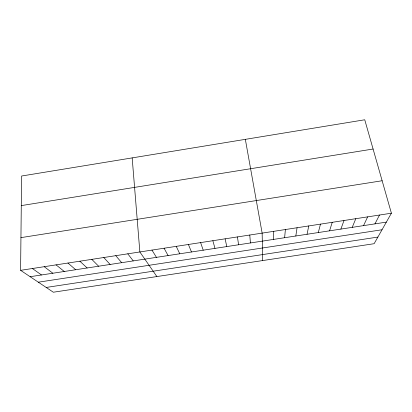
<?xml version="1.0" encoding="UTF-8"?>
<svg xmlns="http://www.w3.org/2000/svg" width="412" height="412" viewBox="0 0 412 412"><rect width="100%" height="100%" fill="white"/><g stroke="black" fill="none" stroke-linecap="round" stroke-linejoin="round"><path stroke-width="0.62" d="M20.6 270.334L21.589 176.022L364.744 119.779L391.4 213.205L374.127 243.703L53.333 292.221L20.6 270.334L391.4 213.205M273.45 239.423L273.753 231.333M284.62 237.709L285.392 229.541M295.821 235.994L297.062 227.743M307.048 234.273L308.753 225.941M318.301 232.548L320.474 224.133M329.574 230.823L332.227 222.326M340.878 229.093L344.005 220.508M352.209 227.352L355.813 218.69M363.564 225.616L367.648 216.867M374.941 223.87L379.509 215.038M21.28 205.609L373.087 149.026M20.945 237.631L382.14 180.75M30.138 276.709L386.348 222.125M38.331 282.189L382.022 229.762M46.201 287.452L377.876 237.08M32.394 268.516L41.483 274.969M44.218 266.693L52.854 273.228M56.068 264.87L64.257 271.482M67.949 263.036L75.684 269.731M79.861 261.203L87.138 267.975M91.804 259.364L98.623 266.214M103.773 257.521L110.133 264.452M115.772 255.672L121.669 262.681M127.802 253.818L133.236 260.909M156.874 276.56L139.864 251.959L132.17 157.899M151.956 250.094L156.447 257.351M164.074 248.23L168.096 255.569M176.228 246.355L179.771 253.777M188.408 244.481L191.477 251.984M200.618 242.601L203.209 250.187M212.865 240.711L214.971 248.385M225.137 238.821L226.76 246.577M245.341 139.349L262.145 233.12L262.676 260.559M237.441 236.926L238.579 244.769M249.775 235.025L250.424 242.951"/></g></svg>
